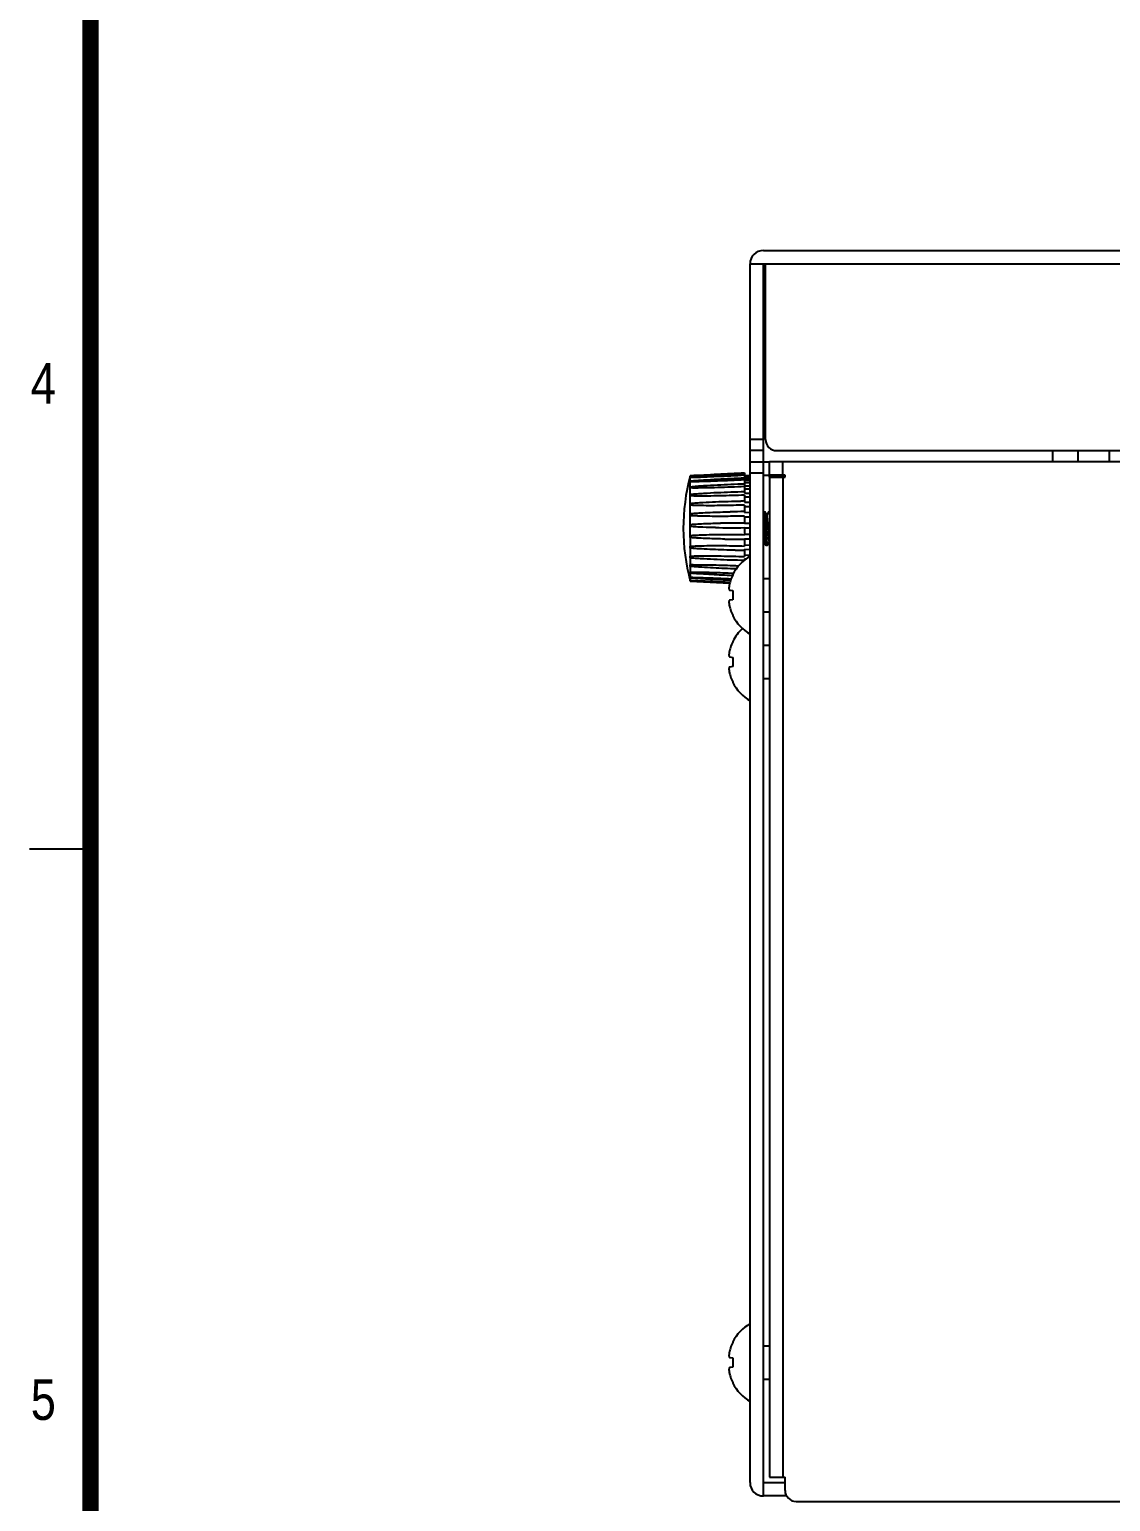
# Model space of a CAD drawing. Extents: x -425 to 6552, y -3049 to 3105.
# Drawn here: x 350.9 to 404.1, y -1815.5 to -1743.1 of the extents above; entities that cross this region are included whole.
import ezdxf

# ---------------------------------------------------------------- set-up
doc = ezdxf.new("R2010")
doc.units = 0
doc.layers.get('0').update_dxf_attribs({"linetype": 'CONTINUOUS'})
doc.styles.get("Standard").update_dxf_attribs({"font": 'gulim.ttc', "width": 0.8, "height": 2})

msp = doc.modelspace()

# ---------------------------------------------------------------- linework, layer by layer
at = {"color": 7, "linetype": 'CONTINUOUS'}
for p, q in [((386.991, -1753.927), (530.678, -1753.927)), ((386.335, -1764.323), (386.335, -1754.584)), ((386.335, -1754.584), (531.335, -1754.584)), ((386.991, -1764.323), (386.991, -1754.584)), ((387.101, -1763.229), (387.101, -1754.584)), ((386.991, -1763.229), (386.335, -1763.229)), ((386.991, -1763.776), (386.335, -1763.776)), ((386.335, -1814.553), (386.335, -1764.323)), ((386.335, -1764.323), (387.292, -1764.323)), ((386.991, -1815.21), (386.991, -1764.323)), ((387.292, -1764.98), (387.292, -1764.323)), ((409.042, -1764.323), (387.292, -1764.323)), ((387.648, -1763.776), (409.597, -1763.776)), ((387.949, -1764.98), (387.949, -1764.323)), ((401.206, -1763.776), (401.206, -1764.323)), ((402.46, -1763.776), (402.46, -1764.323)), ((404.004, -1763.776), (404.004, -1764.323)), ((383.396, -1765.011), (383.396, -1765.01)), ((383.396, -1765.084), (383.396, -1765.016)), ((386.061, -1764.87), (386.061, -1765.512)), ((386.061, -1765.008), (386.335, -1765.008)), ((386.061, -1765.019), (386.335, -1765.02)), ((386.061, -1765.068), (386.335, -1765.067)), ((386.335, -1764.87), (386.991, -1764.87)), ((386.991, -1764.98), (387.292, -1764.98)), ((388.058, -1764.98), (387.292, -1764.98)), ((387.292, -1765.089), (387.292, -1765.034)), ((387.292, -1765.034), (388.058, -1765.034)), ((387.292, -1765.089), (387.292, -1814.28)), ((387.292, -1765.089), (388.058, -1765.089)), ((387.949, -1765.034), (387.949, -1765.089)), ((387.949, -1765.089), (387.949, -1814.28)), ((388.058, -1765.089), (388.058, -1764.98)), ((383.396, -1765.266), (383.396, -1765.109)), ((383.396, -1765.551), (383.396, -1765.311)), ((383.396, -1765.926), (383.396, -1765.614)), ((383.44, -1765.615), (383.396, -1765.614)), ((386.061, -1765.125), (386.335, -1765.127)), ((386.061, -1765.238), (386.335, -1765.236)), ((386.061, -1765.339), (386.335, -1765.342)), ((386.061, -1765.512), (386.335, -1765.509)), ((386.061, -1765.546), (386.061, -1765.878)), ((386.061, -1765.653), (386.335, -1765.657)), ((383.396, -1766.374), (383.396, -1766.003)), ((383.396, -1766.876), (383.396, -1766.463)), ((386.061, -1765.878), (386.335, -1765.874)), ((386.061, -1765.965), (386.061, -1766.319)), ((386.061, -1766.052), (386.335, -1766.056)), ((386.061, -1766.319), (386.335, -1766.314)), ((386.061, -1766.456), (386.061, -1766.816)), ((386.061, -1766.519), (386.335, -1766.523)), ((383.396, -1767.41), (383.396, -1766.973)), ((386.061, -1766.816), (386.335, -1766.811)), ((386.061, -1766.997), (386.061, -1767.348)), ((386.061, -1767.033), (386.335, -1767.038)), ((386.991, -1766.785), (387.061, -1766.785)), ((387.161, -1766.954), (387.065, -1766.789)), ((387.246, -1766.789), (387.156, -1766.945)), ((387.25, -1766.785), (387.292, -1766.785)), ((383.396, -1767.953), (383.396, -1767.51)), ((386.061, -1767.348), (386.335, -1767.343)), ((386.061, -1767.565), (386.061, -1767.912)), ((386.061, -1767.572), (386.335, -1767.578)), ((386.061, -1767.891), (386.335, -1767.886)), ((387.037, -1767.447), (387.045, -1767.606)), ((387.235, -1767.765), (387.213, -1767.447)), ((383.396, -1768.051), (383.396, -1768.48)), ((383.396, -1768.574), (383.396, -1768.969)), ((386.061, -1768.113), (386.061, -1768.47)), ((386.061, -1768.113), (386.335, -1768.118)), ((386.061, -1768.422), (386.335, -1768.417)), ((386.061, -1768.632), (386.061, -1768.991)), ((386.061, -1768.632), (386.335, -1768.637)), ((386.991, -1768.314), (387.019, -1768.267)), ((387.014, -1768.258), (387.11, -1768.423)), ((387.114, -1768.427), (387.198, -1768.427)), ((387.202, -1768.423), (387.292, -1768.267)), ((383.396, -1769.053), (383.396, -1769.399)), ((386.061, -1768.917), (386.335, -1768.912)), ((386.061, -1769.106), (386.061, -1769.165)), ((386.061, -1769.106), (386.136, -1769.107)), ((383.392, -1770.152), (383.392, -1770.151)), ((383.395, -1769.75), (383.396, -1769.75)), ((383.396, -1769.47), (383.396, -1769.75)), ((383.396, -1769.805), (383.396, -1770.008)), ((383.396, -1770.044), (383.396, -1770.16)), ((385.484, -1769.878), (385.484, -1769.903)), ((386.991, -1770.068), (387.292, -1770.068)), ((383.396, -1770.176), (383.396, -1770.202)), ((383.396, -1770.202), (385.332, -1770.304)), ((385.332, -1770.639), (385.484, -1770.666)), ((385.484, -1770.666), (385.484, -1771.113)), ((385.484, -1771.113), (385.332, -1771.139)), ((385.484, -1771.875), (385.484, -1771.9)), ((386.991, -1771.71), (387.292, -1771.71)), ((385.484, -1773.161), (385.484, -1773.186)), ((386.991, -1773.351), (387.292, -1773.351)), ((385.332, -1773.922), (385.484, -1773.949)), ((385.484, -1774.396), (385.332, -1774.423)), ((385.484, -1773.949), (385.484, -1774.396)), ((385.484, -1775.158), (385.484, -1775.183)), ((386.991, -1774.993), (387.292, -1774.993)), ((385.484, -1807.633), (385.484, -1807.658)), ((386.991, -1807.823), (387.292, -1807.823)), ((385.332, -1808.394), (385.484, -1808.42)), ((385.484, -1808.42), (385.484, -1808.867)), ((385.484, -1808.867), (385.332, -1808.894)), ((385.484, -1809.63), (385.484, -1809.655)), ((386.991, -1809.465), (387.292, -1809.465)), ((387.292, -1814.28), (388.058, -1814.28)), ((388.058, -1814.936), (388.058, -1814.28)), ((386.991, -1814.553), (388.058, -1814.553)), ((388.132, -1815.21), (386.991, -1815.21)), ((388.606, -1815.484), (409.453, -1815.484))]:
    msp.add_line(p, q, dxfattribs=at)
msp.add_line((353.887, -1783.387), (350.887, -1783.387))
at = {"const_width": 0.8}
msp.add_lwpolyline([(903.887, -1553.387), (353.887, -1553.387), (353.887, -1933.387), (903.887, -1933.387)], close=True, dxfattribs=at)
at = {"color": 7, "linetype": 'CONTINUOUS'}
for centre, radius, start, end in [((386.991, -1754.584), 0.657, 90, 180), ((387.648, -1763.229), 0.547, 180, 270), ((393.013, -1767.606), 9.961, 165.00802, 195.10739), ((383.546, -1765.058), 0.157, 164.34798, 169.57192), ((384.722, -1765.356), 1.37, 165.42764, 165.62482), ((383.892, -1765.188), 0.507, 168.15985, 168.92116), ((386.748, -1815.748), 49.498, 90.79492, 91.00099), ((386.194, -1814.242), 47.463, 90.1604, 91.00781), ((385.403, -1723.17), 44.4, 269.0121, 270.84881), ((385.67, -1812.765), 45.427, 89.50707, 91.00263), ((385.908, -1721.782), 46.353, 268.99212, 270.18889), ((386.447, -1720.259), 48.424, 268.99521, 269.54335), ((383.675, -1777.402), 8.008, 90.94494, 91.99527), ((387.463, -1770.889), 2.223, 120.51024, 152.94312), ((387.5, -1770.887), 2.243, 155.87927, 163.45954), ((387.492, -1770.884), 2.235, 153.96898, 155.87271), ((386.577, -1770.641), 1.289, 165.05337, 167.01408), ((387.502, -1770.888), 2.246, 163.46129, 165.06148), ((386.577, -1771.137), 1.289, 192.98594, 194.94659), ((387.502, -1770.891), 2.246, 194.93852, 196.53871), ((387.5, -1770.891), 2.243, 196.54046, 204.12073), ((387.492, -1770.894), 2.235, 204.12729, 206.03102), ((387.463, -1770.889), 2.223, 207.05688, 239.48976), ((387.463, -1774.172), 2.223, 132.38394, 152.94312), ((386.577, -1773.924), 1.289, 165.05337, 167.01408), ((387.502, -1774.171), 2.246, 163.46129, 165.06148), ((387.5, -1774.17), 2.243, 155.87927, 163.45954), ((387.492, -1774.167), 2.235, 153.96898, 155.87271), ((386.577, -1774.42), 1.289, 192.98594, 194.94659), ((387.502, -1774.174), 2.246, 194.93852, 196.53871), ((387.5, -1774.174), 2.243, 196.54046, 204.12073), ((387.492, -1774.177), 2.235, 204.12729, 206.03102), ((387.463, -1774.172), 2.223, 207.05688, 239.48976), ((387.463, -1808.644), 2.223, 120.51024, 152.94312), ((387.5, -1808.642), 2.243, 155.87927, 163.45954), ((387.492, -1808.639), 2.235, 153.96898, 155.87271), ((386.577, -1808.396), 1.289, 165.05337, 167.01408), ((387.502, -1808.643), 2.246, 163.46129, 165.06148), ((386.577, -1808.892), 1.289, 192.98594, 194.94659), ((387.502, -1808.645), 2.246, 194.93852, 196.53871), ((387.5, -1808.646), 2.243, 196.54046, 204.12073), ((387.492, -1808.649), 2.235, 204.12729, 206.03102), ((387.463, -1808.644), 2.223, 207.05688, 239.48976), ((386.991, -1814.553), 0.657, 180, 270), ((388.606, -1814.936), 0.547, 180, 270)]:
    msp.add_arc(centre, radius, start, end, dxfattribs=at)
for points, knots in [([(383.396, -1765.016), (383.395, -1765.018), (383.394, -1765.021), (383.393, -1765.026), (383.392, -1765.028), (383.392, -1765.03), (383.392, -1765.03)], [0, 0, 0, 0, 0.425175, 0.739343, 0.932328, 1, 1, 1, 1]), ([(383.392, -1765.115), (383.392, -1765.115), (383.391, -1765.111), (383.392, -1765.108), (383.393, -1765.099), (383.394, -1765.094), (383.395, -1765.09)], [0, 0, 0, 0, 0.07158, 0.263391, 0.57675, 1, 1, 1, 1]), ([(383.396, -1765.011), (383.84, -1764.987), (384.728, -1764.94), (385.617, -1764.894), (386.061, -1764.87)], [0, 0, 0, 0, 0.499742, 1, 1, 1, 1]), ([(386.061, -1764.881), (385.617, -1764.905), (384.729, -1764.951), (383.84, -1764.996), (383.396, -1765.016)], [0, 0, 0, 0, 0.500308, 1, 1, 1, 1]), ([(383.396, -1765.084), (383.618, -1765.067), (384.062, -1765.04), (384.95, -1764.99), (385.617, -1764.956), (386.061, -1764.934)], [0, 0, 0, 0, 0.2498, 0.499864, 1, 1, 1, 1]), ([(386.061, -1764.992), (385.617, -1765.016), (384.95, -1765.049), (384.062, -1765.087), (383.618, -1765.104), (383.396, -1765.109)], [0, 0, 0, 0, 0.500393, 0.75043, 1, 1, 1, 1]), ([(383.396, -1765.109), (383.395, -1765.11), (383.394, -1765.112), (383.393, -1765.115), (383.392, -1765.115)], [0, 0, 0, 0, 0.696827, 1, 1, 1, 1]), ([(383.394, -1765.312), (383.393, -1765.312), (383.392, -1765.31), (383.392, -1765.302), (383.392, -1765.294), (383.393, -1765.288)], [0, 0, 0, 0, 0.091496, 0.282482, 1, 1, 1, 1]), ([(383.396, -1765.614), (383.394, -1765.613), (383.392, -1765.605), (383.391, -1765.593), (383.393, -1765.574), (383.395, -1765.559), (383.396, -1765.551)], [0, 0, 0, 0, 0.101122, 0.309826, 0.619148, 1, 1, 1, 1]), ([(383.393, -1765.288), (383.393, -1765.286), (383.394, -1765.279), (383.395, -1765.272), (383.396, -1765.266)], [0, 0, 0, 0, 0.227774, 1, 1, 1, 1]), ([(383.396, -1765.266), (383.507, -1765.256), (383.729, -1765.24), (384.173, -1765.21), (384.728, -1765.178), (385.394, -1765.144), (385.839, -1765.124), (386.061, -1765.115)], [0, 0, 0, 0, 0.124912, 0.249922, 0.499986, 0.750027, 1, 1, 1, 1]), ([(386.061, -1765.217), (385.839, -1765.228), (385.395, -1765.25), (384.728, -1765.278), (384.173, -1765.297), (383.729, -1765.308), (383.507, -1765.311), (383.396, -1765.311)], [0, 0, 0, 0, 0.250259, 0.500433, 0.750455, 0.875344, 1, 1, 1, 1]), ([(383.396, -1765.551), (383.507, -1765.54), (383.728, -1765.522), (384.172, -1765.492), (384.728, -1765.46), (385.394, -1765.429), (385.839, -1765.412), (386.061, -1765.404)], [0, 0, 0, 0, 0.124992, 0.250028, 0.500087, 0.750088, 1, 1, 1, 1]), ([(383.396, -1765.926), (383.507, -1765.914), (383.728, -1765.895), (384.172, -1765.865), (384.728, -1765.836), (385.394, -1765.809), (385.839, -1765.796), (386.061, -1765.79)], [0, 0, 0, 0, 0.12505, 0.2501, 0.50015, 0.750121, 1, 1, 1, 1]), ([(386.061, -1765.546), (385.843, -1765.556), (385.406, -1765.575), (384.75, -1765.598), (384.204, -1765.611), (383.767, -1765.617), (383.549, -1765.617), (383.44, -1765.615)], [0, 0, 0, 0, 0.250242, 0.50039, 0.750389, 0.875283, 1, 1, 1, 1]), ([(383.396, -1766.003), (383.394, -1766), (383.392, -1765.99), (383.391, -1765.965), (383.393, -1765.942), (383.396, -1765.926)], [0, 0, 0, 0, 0.144563, 0.372543, 1, 1, 1, 1]), ([(383.396, -1766.463), (383.394, -1766.458), (383.392, -1766.446), (383.391, -1766.416), (383.393, -1766.391), (383.396, -1766.374)], [0, 0, 0, 0, 0.178206, 0.419133, 1, 1, 1, 1]), ([(383.396, -1766.374), (383.499, -1766.363), (383.706, -1766.345), (384.121, -1766.318), (384.639, -1766.293), (385.261, -1766.271), (385.676, -1766.262), (385.883, -1766.258)], [0, 0, 0, 0, 0.125072, 0.25012, 0.500153, 0.750113, 1, 1, 1, 1]), ([(383.913, -1766.481), (383.826, -1766.48), (383.654, -1766.476), (383.482, -1766.469), (383.396, -1766.463)], [0, 0, 0, 0, 0.500206, 1, 1, 1, 1]), ([(386.061, -1765.965), (385.659, -1765.982), (385.055, -1766.001), (384.249, -1766.014), (383.847, -1766.014), (383.646, -1766.011)], [0, 0, 0, 0, 0.500257, 0.750236, 1, 1, 1, 1]), ([(386.061, -1766.456), (385.703, -1766.468), (385.166, -1766.481), (384.45, -1766.487), (384.092, -1766.485), (383.913, -1766.481)], [0, 0, 0, 0, 0.500144, 0.750123, 1, 1, 1, 1]), ([(383.396, -1766.973), (383.392, -1766.958), (383.391, -1766.926), (383.393, -1766.894), (383.396, -1766.876)], [0, 0, 0, 0, 0.456765, 1, 1, 1, 1]), ([(383.396, -1766.876), (383.478, -1766.867), (383.641, -1766.854), (383.968, -1766.832), (384.377, -1766.813), (384.868, -1766.797), (385.196, -1766.789), (385.359, -1766.787)], [0, 0, 0, 0, 0.125058, 0.25009, 0.500104, 0.750072, 1, 1, 1, 1]), ([(384.243, -1767.007), (384.102, -1767.004), (383.89, -1766.999), (383.608, -1766.987), (383.466, -1766.979), (383.396, -1766.973)], [0, 0, 0, 0, 0.500112, 0.750105, 1, 1, 1, 1]), ([(386.061, -1766.997), (385.758, -1767.005), (385.152, -1767.014), (384.546, -1767.012), (384.243, -1767.007)], [0, 0, 0, 0, 0.500063, 1, 1, 1, 1]), ([(386.991, -1766.832), (386.997, -1766.863), (387.005, -1766.942), (387.015, -1767.08), (387.026, -1767.254), (387.033, -1767.38), (387.037, -1767.447)], [0, 0, 0, 0, 0.155987, 0.385417, 0.673151, 1, 1, 1, 1]), ([(387.065, -1766.789), (387.064, -1766.788), (387.064, -1766.787), (387.062, -1766.785), (387.061, -1766.785)], [0, 0, 0, 0, 0.336267, 1, 1, 1, 1]), ([(387.129, -1767.606), (387.124, -1767.507), (387.116, -1767.363), (387.105, -1767.179), (387.098, -1767.059), (387.09, -1766.958), (387.083, -1766.888), (387.077, -1766.843), (387.073, -1766.819), (387.07, -1766.801), (387.067, -1766.792), (387.065, -1766.789)], [0, 0, 0, 0, 0.361942, 0.527479, 0.675096, 0.799802, 0.89741, 0.935012, 0.964729, 0.98639, 1, 1, 1, 1]), ([(387.213, -1767.447), (387.209, -1767.386), (387.203, -1767.298), (387.194, -1767.187), (387.187, -1767.116), (387.181, -1767.057), (387.175, -1767.01), (387.169, -1766.977), (387.164, -1766.96), (387.161, -1766.954)], [0, 0, 0, 0, 0.368838, 0.531735, 0.675232, 0.796105, 0.89168, 0.959959, 1, 1, 1, 1]), ([(387.246, -1766.789), (387.247, -1766.788), (387.248, -1766.787), (387.249, -1766.785), (387.25, -1766.785)], [0, 0, 0, 0, 0.33624, 1, 1, 1, 1]), ([(383.396, -1767.51), (383.393, -1767.494), (383.39, -1767.46), (383.393, -1767.427), (383.396, -1767.41)], [0, 0, 0, 0, 0.491035, 1, 1, 1, 1]), ([(383.396, -1768.051), (383.393, -1768.034), (383.39, -1768.001), (383.393, -1767.968), (383.396, -1767.953)], [0, 0, 0, 0, 0.524516, 1, 1, 1, 1]), ([(383.396, -1767.41), (383.519, -1767.398), (383.765, -1767.381), (384.258, -1767.359), (384.629, -1767.349), (384.876, -1767.345)], [0, 0, 0, 0, 0.250023, 0.50003, 1, 1, 1, 1]), ([(384.638, -1767.563), (384.431, -1767.56), (384.12, -1767.552), (383.706, -1767.534), (383.499, -1767.52), (383.396, -1767.51)], [0, 0, 0, 0, 0.500017, 0.750017, 1, 1, 1, 1]), ([(383.396, -1767.953), (383.483, -1767.945), (383.658, -1767.934), (384.009, -1767.918), (384.272, -1767.912), (384.448, -1767.909)], [0, 0, 0, 0, 0.249944, 0.499939, 1, 1, 1, 1]), ([(384.448, -1767.909), (384.716, -1767.904), (385.254, -1767.901), (385.792, -1767.906), (386.061, -1767.912)], [0, 0, 0, 0, 0.499973, 1, 1, 1, 1]), ([(387.045, -1767.606), (387.05, -1767.705), (387.058, -1767.849), (387.069, -1768.034), (387.077, -1768.153), (387.084, -1768.254), (387.091, -1768.325), (387.097, -1768.37), (387.101, -1768.394), (387.105, -1768.411), (387.108, -1768.42), (387.11, -1768.423)], [0, 0, 0, 0, 0.361939, 0.527481, 0.675106, 0.799812, 0.897414, 0.935013, 0.964729, 0.98639, 1, 1, 1, 1]), ([(387.198, -1768.427), (387.196, -1768.427), (387.192, -1768.421), (387.188, -1768.409), (387.184, -1768.389), (387.18, -1768.362), (387.176, -1768.328), (387.17, -1768.268), (387.163, -1768.179), (387.154, -1768.056), (387.146, -1767.916), (387.138, -1767.764), (387.132, -1767.66), (387.129, -1767.606)], [0, 0, 0, 0, 0.007051, 0.022262, 0.046516, 0.079767, 0.121781, 0.172174, 0.296175, 0.4471, 0.619199, 0.80588, 1, 1, 1, 1]), ([(387.287, -1768.258), (387.284, -1768.253), (387.279, -1768.235), (387.273, -1768.202), (387.267, -1768.155), (387.26, -1768.096), (387.254, -1768.025), (387.245, -1767.914), (387.239, -1767.826), (387.235, -1767.765)], [0, 0, 0, 0, 0.040041, 0.10832, 0.203895, 0.324768, 0.468265, 0.631162, 1, 1, 1, 1]), ([(383.396, -1768.574), (383.393, -1768.556), (383.391, -1768.525), (383.392, -1768.493), (383.396, -1768.48)], [0, 0, 0, 0, 0.560204, 1, 1, 1, 1]), ([(385.093, -1768.128), (384.952, -1768.125), (384.668, -1768.119), (384.244, -1768.105), (383.89, -1768.089), (383.608, -1768.071), (383.466, -1768.059), (383.396, -1768.051)], [0, 0, 0, 0, 0.249953, 0.499931, 0.749938, 0.87496, 1, 1, 1, 1]), ([(383.396, -1768.48), (383.51, -1768.472), (383.739, -1768.462), (383.968, -1768.456), (384.082, -1768.454)], [0, 0, 0, 0, 0.499834, 1, 1, 1, 1]), ([(385.598, -1768.675), (385.414, -1768.672), (385.047, -1768.664), (384.496, -1768.645), (384.037, -1768.623), (383.671, -1768.599), (383.487, -1768.584), (383.396, -1768.574)], [0, 0, 0, 0, 0.249908, 0.499871, 0.749892, 0.874932, 1, 1, 1, 1]), ([(384.082, -1768.454), (384.412, -1768.448), (385.072, -1768.448), (385.731, -1768.46), (386.061, -1768.47)], [0, 0, 0, 0, 0.4999, 1, 1, 1, 1]), ([(387.11, -1768.423), (387.11, -1768.424), (387.111, -1768.425), (387.112, -1768.427), (387.114, -1768.427)], [0, 0, 0, 0, 0.336254, 1, 1, 1, 1]), ([(387.202, -1768.423), (387.201, -1768.424), (387.2, -1768.425), (387.199, -1768.427), (387.198, -1768.427)], [0, 0, 0, 0, 0.336243, 1, 1, 1, 1]), ([(383.396, -1769.053), (383.393, -1769.037), (383.391, -1769.013), (383.392, -1768.985), (383.394, -1768.974), (383.396, -1768.969)], [0, 0, 0, 0, 0.600963, 0.836389, 1, 1, 1, 1]), ([(383.396, -1769.47), (383.395, -1769.461), (383.393, -1769.446), (383.391, -1769.425), (383.392, -1769.41), (383.394, -1769.401), (383.396, -1769.399)], [0, 0, 0, 0, 0.353087, 0.654002, 0.874169, 1, 1, 1, 1]), ([(386.042, -1769.181), (385.822, -1769.176), (385.38, -1769.165), (384.718, -1769.141), (384.167, -1769.113), (383.726, -1769.084), (383.506, -1769.066), (383.396, -1769.053)], [0, 0, 0, 0, 0.249875, 0.499838, 0.74988, 0.874932, 1, 1, 1, 1]), ([(383.543, -1769.395), (383.729, -1769.392), (384.102, -1769.393), (384.847, -1769.406), (385.406, -1769.424), (385.779, -1769.439)], [0, 0, 0, 0, 0.249706, 0.499691, 1, 1, 1, 1]), ([(383.781, -1768.957), (383.971, -1768.953), (384.351, -1768.952), (385.111, -1768.961), (385.681, -1768.976), (386.061, -1768.991)], [0, 0, 0, 0, 0.249829, 0.499807, 1, 1, 1, 1]), ([(383.396, -1769.805), (383.395, -1769.798), (383.393, -1769.785), (383.392, -1769.767), (383.391, -1769.757), (383.394, -1769.75), (383.395, -1769.75)], [0, 0, 0, 0, 0.399071, 0.712702, 0.913326, 1, 1, 1, 1]), ([(383.394, -1770.03), (383.393, -1770.024), (383.392, -1770.016), (383.391, -1770.008), (383.393, -1770.005), (383.393, -1770.005)], [0, 0, 0, 0, 0.727785, 0.918864, 1, 1, 1, 1]), ([(383.396, -1770.176), (383.395, -1770.173), (383.394, -1770.167), (383.392, -1770.16), (383.392, -1770.155), (383.391, -1770.152), (383.392, -1770.152)], [0, 0, 0, 0, 0.398434, 0.70534, 0.907726, 1, 1, 1, 1]), ([(383.392, -1770.151), (383.392, -1770.151), (383.393, -1770.152), (383.394, -1770.155), (383.395, -1770.158), (383.396, -1770.16)], [0, 0, 0, 0, 0.082808, 0.277612, 1, 1, 1, 1]), ([(383.393, -1770.005), (383.393, -1770.005), (383.395, -1770.006), (383.395, -1770.007), (383.396, -1770.008)], [0, 0, 0, 0, 0.153439, 1, 1, 1, 1]), ([(383.396, -1770.044), (383.395, -1770.04), (383.395, -1770.036), (383.394, -1770.031), (383.394, -1770.03)], [0, 0, 0, 0, 0.765619, 1, 1, 1, 1]), ([(385.654, -1769.599), (385.466, -1769.592), (385.089, -1769.577), (384.524, -1769.55), (384.054, -1769.523), (383.678, -1769.496), (383.49, -1769.48), (383.396, -1769.47)], [0, 0, 0, 0, 0.24992, 0.499909, 0.749954, 0.874988, 1, 1, 1, 1]), ([(383.396, -1769.75), (383.484, -1769.749), (383.661, -1769.75), (384.016, -1769.755), (384.459, -1769.766), (384.991, -1769.784), (385.346, -1769.798), (385.523, -1769.806)], [0, 0, 0, 0, 0.124667, 0.249546, 0.499555, 0.749729, 1, 1, 1, 1]), ([(385.471, -1769.93), (385.298, -1769.923), (384.952, -1769.906), (384.433, -1769.878), (384, -1769.852), (383.655, -1769.827), (383.482, -1769.813), (383.396, -1769.805)], [0, 0, 0, 0, 0.249984, 0.500014, 0.75006, 0.875065, 1, 1, 1, 1]), ([(383.396, -1770.008), (383.563, -1770.01), (383.898, -1770.019), (384.569, -1770.042), (385.071, -1770.064), (385.407, -1770.08)], [0, 0, 0, 0, 0.24953, 0.49955, 1, 1, 1, 1]), ([(385.377, -1770.163), (385.046, -1770.146), (384.551, -1770.12), (383.891, -1770.08), (383.561, -1770.058), (383.396, -1770.044)], [0, 0, 0, 0, 0.500138, 0.750184, 1, 1, 1, 1]), ([(383.396, -1770.16), (383.559, -1770.166), (383.884, -1770.179), (384.535, -1770.208), (385.023, -1770.232), (385.349, -1770.249)], [0, 0, 0, 0, 0.249565, 0.499593, 1, 1, 1, 1]), ([(385.339, -1770.285), (385.015, -1770.268), (384.529, -1770.242), (383.881, -1770.206), (383.558, -1770.187), (383.396, -1770.176)], [0, 0, 0, 0, 0.500261, 0.750301, 1, 1, 1, 1]), ([(385.322, -1770.352), (385.313, -1770.388), (385.303, -1770.441), (385.297, -1770.508), (385.296, -1770.55), (385.299, -1770.586), (385.306, -1770.612), (385.316, -1770.631), (385.327, -1770.638), (385.332, -1770.639)], [0, 0, 0, 0, 0.369226, 0.532115, 0.673783, 0.79063, 0.881233, 0.947891, 1, 1, 1, 1]), ([(385.332, -1771.139), (385.327, -1771.14), (385.316, -1771.147), (385.306, -1771.166), (385.299, -1771.193), (385.296, -1771.228), (385.297, -1771.27), (385.303, -1771.338), (385.313, -1771.391), (385.322, -1771.427)], [0, 0, 0, 0, 0.052111, 0.11877, 0.209373, 0.32622, 0.467888, 0.630775, 1, 1, 1, 1]), ([(385.322, -1773.635), (385.313, -1773.671), (385.303, -1773.724), (385.297, -1773.791), (385.296, -1773.834), (385.299, -1773.869), (385.306, -1773.895), (385.316, -1773.914), (385.327, -1773.921), (385.332, -1773.922)], [0, 0, 0, 0, 0.369226, 0.532115, 0.673783, 0.79063, 0.881233, 0.947891, 1, 1, 1, 1]), ([(385.332, -1774.423), (385.327, -1774.423), (385.316, -1774.43), (385.306, -1774.449), (385.299, -1774.476), (385.296, -1774.511), (385.297, -1774.553), (385.303, -1774.621), (385.313, -1774.674), (385.322, -1774.71)], [0, 0, 0, 0, 0.052111, 0.11877, 0.209373, 0.32622, 0.467888, 0.630775, 1, 1, 1, 1]), ([(385.322, -1808.106), (385.313, -1808.143), (385.303, -1808.195), (385.297, -1808.263), (385.296, -1808.305), (385.299, -1808.34), (385.306, -1808.367), (385.316, -1808.386), (385.327, -1808.393), (385.332, -1808.394)], [0, 0, 0, 0, 0.369226, 0.532115, 0.673783, 0.79063, 0.881233, 0.947891, 1, 1, 1, 1]), ([(385.332, -1808.894), (385.327, -1808.895), (385.316, -1808.902), (385.306, -1808.921), (385.299, -1808.948), (385.296, -1808.983), (385.297, -1809.025), (385.303, -1809.093), (385.313, -1809.145), (385.322, -1809.181)], [0, 0, 0, 0, 0.052111, 0.11877, 0.209373, 0.32622, 0.467888, 0.630775, 1, 1, 1, 1])]:
    msp.add_open_spline(points, degree=3, knots=knots, dxfattribs=at)
for points in [[(383.396, -1765.311), (383.396, -1765.312), (383.395, -1765.312), (383.394, -1765.312)], [(383.646, -1766.011), (383.562, -1766.009), (383.479, -1766.007), (383.396, -1766.003)], [(383.396, -1768.969), (383.524, -1768.962), (383.653, -1768.959), (383.781, -1768.957)]]:
    msp.add_open_spline(points, degree=3, dxfattribs=at)

# ---------------------------------------------------------------- texts
at = {"width": 0.85}
for s, p in [('4', (350.951, -1761.467)), ('5', (350.951, -1811.467))]:
    msp.add_text(s, height=2, dxfattribs=at).set_placement(p)

doc.saveas('drawing.dxf')
